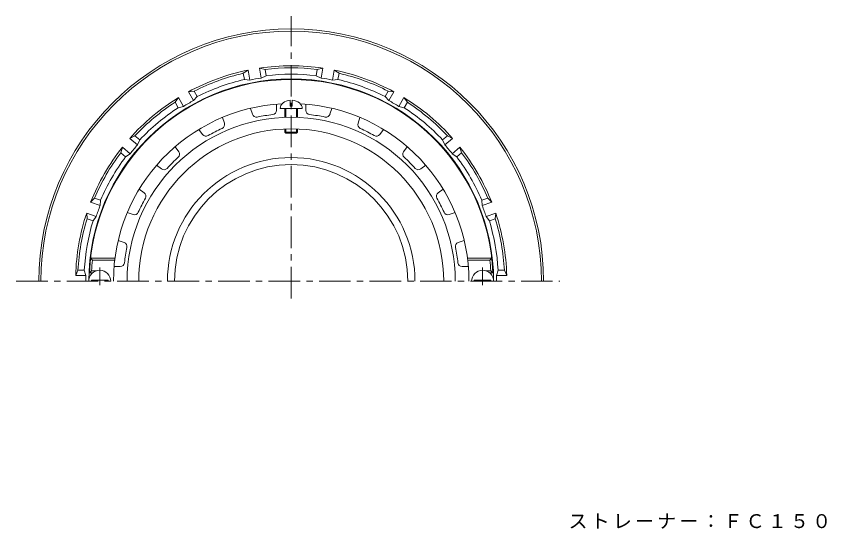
# Model space of a CAD drawing. Units: millimetres, scale not verified. Extents: x -289 to 221, y -345 to 357.
# Drawn here: x -170.1 to 215.3, y 113 to 356.7 of the extents above; entities that cross this region are included whole.
import ezdxf

# ---------------------------------------------------------------- set-up
doc = ezdxf.new("R2010")
doc.units = ezdxf.units.MM
doc.header["$LTSCALE"] = 3
doc.linetypes.add('CHAIN1', pattern=[8, 5, -1, 1, -1])
for name, color, linetype, lineweight in [('0-0', 3, 'Continuous', 9), ('0-2', 6, 'Continuous', 5), ('0-5', 7, 'Continuous', 9)]:
    doc.layers.add(name, color=color, linetype=linetype, lineweight=lineweight)
doc.styles.add('ＭＳ ゴシック', font='')
doc.styles.get('ＭＳ ゴシック').set_extended_font_data('MS Gothic')

msp = doc.modelspace()

# ---------------------------------------------------------------- linework, layer by layer
at = {"layer": '0-0', "linetype": 'CHAIN1'}
for p, q in [((-39.316, 222.517), (-39.316, 356.736)), ((-170.051, 230.679), (88.422, 230.679))]:
    msp.add_line(p, q, dxfattribs=at)
at = {"layer": '0-0'}
for p, q in [((-54.401, 332.063), (-51.748, 331.414)), ((-61.566, 326.633), (-62.088, 329.591)), ((-51.226, 328.456), (-51.748, 331.414)), ((-27.406, 328.456), (-26.885, 331.414)), ((-18.815, 331.108), (-16.544, 329.591)), ((-17.066, 326.633), (-16.544, 329.591)), ((-88.166, 320.789), (-85.452, 321.088)), ((-83.95, 318.486), (-85.452, 321.088)), ((5.317, 318.486), (6.819, 321.088)), ((14.297, 318.039), (15.913, 315.837)), ((-93.043, 313.236), (-94.545, 315.838)), ((14.41, 313.236), (15.913, 315.837)), ((-116.04, 298.647), (-113.591, 299.856)), ((-111.29, 297.925), (-113.591, 299.856)), ((32.657, 297.925), (34.959, 299.856)), ((40.943, 294.434), (41.708, 291.812)), ((-118.039, 289.881), (-120.34, 291.813)), ((39.407, 289.881), (41.708, 291.812)), ((-134.66, 268.307), (-132.772, 270.281)), ((-129.949, 269.253), (-132.772, 270.281)), ((51.316, 269.253), (54.139, 270.281)), ((57.908, 263.139), (57.731, 260.414)), ((-133.54, 259.386), (-136.363, 260.414)), ((54.908, 259.386), (57.731, 260.414)), ((-141.779, 233.429), (-140.68, 235.929)), ((-137.676, 235.929), (-140.68, 235.929)), ((59.044, 235.929), (58.335, 233.429)), ((59.044, 235.929), (62.048, 235.929))]:
    msp.add_line(p, q, dxfattribs=at)
for points in [[(-51.226, 328.456), (-53.565, 327.324), (-54.401, 332.063)], [(-27.406, 328.456), (-25.068, 327.324), (-24.232, 332.063), (-26.885, 331.414)], [(-61.566, 326.633), (-58.981, 326.368), (-59.817, 331.108), (-62.088, 329.591)], [(-17.066, 326.633), (-19.651, 326.368), (-18.815, 331.108)], [(-83.95, 318.486), (-85.76, 316.622), (-88.166, 320.789)], [(5.317, 318.486), (7.128, 316.622), (9.534, 320.789), (6.819, 321.088)], [(-93.043, 313.236), (-90.523, 313.872), (-92.929, 318.039), (-94.545, 315.838)], [(14.41, 313.236), (11.891, 313.872), (14.297, 318.039)], [(-111.29, 297.925), (-112.354, 295.554), (-116.04, 298.647)], [(32.657, 297.925), (33.721, 295.554), (37.407, 298.647), (34.959, 299.856)], [(-118.039, 289.881), (-115.889, 291.341), (-119.575, 294.434), (-120.34, 291.813)], [(39.407, 289.881), (37.256, 291.341), (40.943, 294.434)], [(51.316, 269.253), (51.505, 266.661), (56.027, 268.307), (54.139, 270.281)], [(-129.949, 269.253), (-130.138, 266.661), (-134.66, 268.307)], [(-133.54, 259.386), (-132.019, 261.493), (-136.541, 263.139), (-136.363, 260.414)], [(54.908, 259.386), (53.386, 261.493), (57.908, 263.139)], [(-137.676, 235.929), (-136.967, 233.429), (-141.779, 233.429)], [(58.335, 233.429), (63.147, 233.429), (62.048, 235.929)]]:
    msp.add_lwpolyline(points, dxfattribs=at)
for radius, start, end in [(120, 0, 180), (119, 0, 180), (102.5, 81.53738, 98.4626), (101.5, 82.96489, 97.03508), (102.5, 101.53738, 118.4626), (101.5, 102.96489, 117.03508), (98.5, 83.05527, 96.94472), (102.5, 61.53738, 78.4626), (101.5, 62.96489, 77.03508), (96.243, 0, 180), (98.5, 103.05527, 116.94472), (97.69, 98.38689, 101.61311), (97.69, 78.38689, 81.61311), (98.5, 63.05527, 76.94472), (102.5, 121.53738, 138.4626), (97.69, 118.38689, 121.61311), (97.69, 58.38689, 61.61311), (102.5, 41.53738, 58.4626), (101.5, 122.96489, 137.03508), (98.5, 123.05527, 136.94472), (98.5, 43.05527, 56.94472), (101.5, 42.96489, 57.03508), (102.5, 141.53738, 158.4626), (97.69, 138.38689, 141.61311), (97.69, 38.38689, 41.61311), (102.5, 21.53738, 38.4626), (101.5, 142.96489, 157.03508), (98.5, 143.05527, 156.94472), (58.855, 0, 180), (98.5, 23.05527, 36.94472), (101.5, 22.96489, 37.03508), (55.489, 0, 180), (97.69, 158.38689, 161.61311), (97.69, 18.38689, 21.61311), (102.5, 161.53738, 178.4626), (102.5, 1.53738, 18.4626), (101.5, 162.96489, 177.03508), (98.5, 163.05527, 176.94472), (98.5, 3.05527, 16.94472), (101.5, 2.96489, 17.03508), (97.69, 178.38689, 180), (97.69, 0, 1.61311)]:
    msp.add_arc((-39.316, 230.679), radius, start, end, dxfattribs=at)
at = {"layer": '0-2'}
for p, q in [((-39.816, 313.886), (-39.816, 316.767)), ((-38.816, 313.886), (-38.816, 316.767)), ((-58.681, 312.93), (-57.771, 310.129)), ((-46.316, 314.888), (-46.316, 311.943)), ((-44.566, 312.886), (-34.066, 312.886)), ((-42.316, 308.649), (-42.316, 312.886)), ((-41.816, 308.667), (-41.816, 312.886)), ((-39.816, 313.886), (-38.816, 313.886)), ((-36.816, 308.667), (-36.816, 312.886)), ((-36.316, 308.649), (-36.316, 312.886)), ((-32.316, 314.888), (-32.316, 311.943)), ((-19.951, 312.93), (-20.862, 310.129)), ((-71.996, 308.604), (-71.086, 305.802)), ((-6.637, 308.604), (-7.547, 305.802)), ((-83.15, 302.92), (-81.419, 300.537)), ((-42.316, 301.679), (-42.316, 303.117)), ((-42.316, 301.679), (-36.316, 301.679)), ((-42.316, 301.679), (-41.816, 301.179)), ((-41.816, 301.179), (-41.816, 303.136)), ((-41.816, 301.179), (-36.816, 301.179)), ((-36.816, 301.179), (-36.816, 303.136)), ((-36.316, 301.679), (-36.816, 301.179)), ((-36.316, 301.679), (-36.316, 303.117)), ((4.518, 302.92), (2.787, 300.537)), ((-94.476, 294.691), (-92.745, 292.308)), ((15.844, 294.691), (14.113, 292.308)), ((-103.329, 285.839), (-100.946, 284.108)), ((24.696, 285.839), (22.313, 284.108)), ((-111.558, 274.513), (-109.175, 272.781)), ((32.925, 274.513), (30.542, 272.781)), ((-117.241, 263.358), (-114.44, 262.448)), ((38.609, 263.358), (35.808, 262.448)), ((-121.567, 250.043), (-118.766, 249.133)), ((42.935, 250.043), (40.134, 249.133)), ((-133.788, 240.679), (-134.684, 241.679)), ((-134.684, 241.679), (-123.097, 241.679)), ((-133.788, 240.679), (-123.222, 240.679)), ((56.052, 241.679), (44.465, 241.679)), ((55.156, 240.679), (44.59, 240.679)), ((55.156, 240.679), (56.052, 241.679)), ((-135.233, 234.679), (-134.185, 235.679)), ((-134.185, 235.679), (-131.917, 235.679)), ((-123.526, 237.679), (-120.58, 237.679)), ((44.893, 237.679), (41.948, 237.679)), ((55.552, 235.679), (53.285, 235.679)), ((56.6, 234.679), (55.552, 235.679)), ((-135.233, 234.679), (-133.717, 234.679)), ((-134.316, 230.679), (-134.316, 231.279)), ((-126.316, 231.279), (-134.316, 231.279)), ((-126.316, 230.679), (-126.316, 231.279)), ((47.684, 231.279), (55.684, 231.279)), ((47.684, 230.679), (47.684, 231.279)), ((56.6, 234.679), (55.084, 234.679)), ((55.684, 230.679), (55.684, 231.279))]:
    msp.add_line(p, q, dxfattribs=at)
at = {"layer": '0-2', "linetype": 'CHAIN1'}
for p, q in [((-130.316, 237.248), (-130.316, 228.871)), ((51.684, 237.248), (51.684, 228.871))]:
    msp.add_line(p, q, dxfattribs=at)
at = {"layer": '0-2'}
for centre, radius, start, end in [((-39.316, 230.679), 96, 2.38802, 177.61198), ((-39.316, 230.679), 84.5, 92.95236, 180), ((-39.316, 230.679), 84.5, 0, 87.04764), ((-39.316, 230.679), 78.028, 0, 180), ((-55.869, 310.747), 2, 198, 281.67976), ((-39.316, 230.679), 79.761, 96.31975, 101.68025), ((-48.316, 311.943), 2, 276.31889, 0.00049), ((-30.316, 311.943), 2, 180, 263.67976), ((-39.316, 230.679), 79.761, 78.31975, 83.68025), ((-22.764, 310.747), 2, 258.31889, 342.00049), ((-72.988, 305.184), 2, 294.31889, 18.00049), ((-5.645, 305.184), 2, 162, 245.67976), ((-39.316, 230.679), 72.5, 0, 180), ((-39.316, 230.679), 79.761, 114.31975, 119.68025), ((-39.316, 230.679), 79.761, 60.31975, 65.68025), ((-79.801, 301.713), 2, 216, 299.67976), ((1.169, 301.713), 2, 240.31889, 324.00049), ((-39.316, 230.679), 79.761, 132.31975, 137.68025), ((-94.363, 291.133), 2, 312.31889, 36.00049), ((15.731, 291.133), 2, 144, 227.67976), ((-39.316, 230.679), 79.761, 42.31975, 47.68025), ((-99.77, 285.726), 2, 234, 317.67976), ((21.138, 285.726), 2, 222.31889, 306.00049), ((-39.316, 230.679), 79.761, 150.31975, 155.68025), ((-110.35, 271.163), 2, 330.31889, 54.00049), ((31.718, 271.163), 2, 126, 209.67976), ((-39.316, 230.679), 79.761, 24.31975, 29.68025), ((-113.822, 264.35), 2, 252, 335.67976), ((35.19, 264.35), 2, 204.31889, 288.00049), ((-119.384, 247.231), 2, 348.31889, 72.00049), ((-39.316, 230.679), 79.761, 168.31975, 173.68025), ((40.752, 247.231), 2, 108, 191.67976), ((-39.316, 230.679), 79.761, 6.31975, 11.68025), ((-39.316, 230.679), 95, 173.95767, 176.98306), ((-120.58, 239.679), 2, 270, 353.67976), ((41.948, 239.679), 2, 186.31889, 270.00049), ((-39.316, 230.679), 95, 3.01694, 6.04233), ((-130.316, 230.679), 5.25, 0, 180), ((51.684, 230.679), 5.25, 0, 180)]:
    msp.add_arc(centre, radius, start, end, dxfattribs=at)
for start_param, end_param in [(1.6661703, 3.1415927), (6.2831853, 7.7585936)]:
    msp.add_ellipse((-39.316, 312.886), major_axis=(5.25, 0), ratio=0.7428, start_param=start_param, end_param=end_param, dxfattribs=at)

# ---------------------------------------------------------------- texts
at = {"layer": '0-5', "insert": (92.569, 113.018), "char_height": 6.598, "attachment_point": 7, "style": 'ＭＳ ゴシック'}
msp.add_mtext('\\T1.17;ストレーナー：ＦＣ１５０', dxfattribs=at)

doc.saveas('drawing.dxf')
